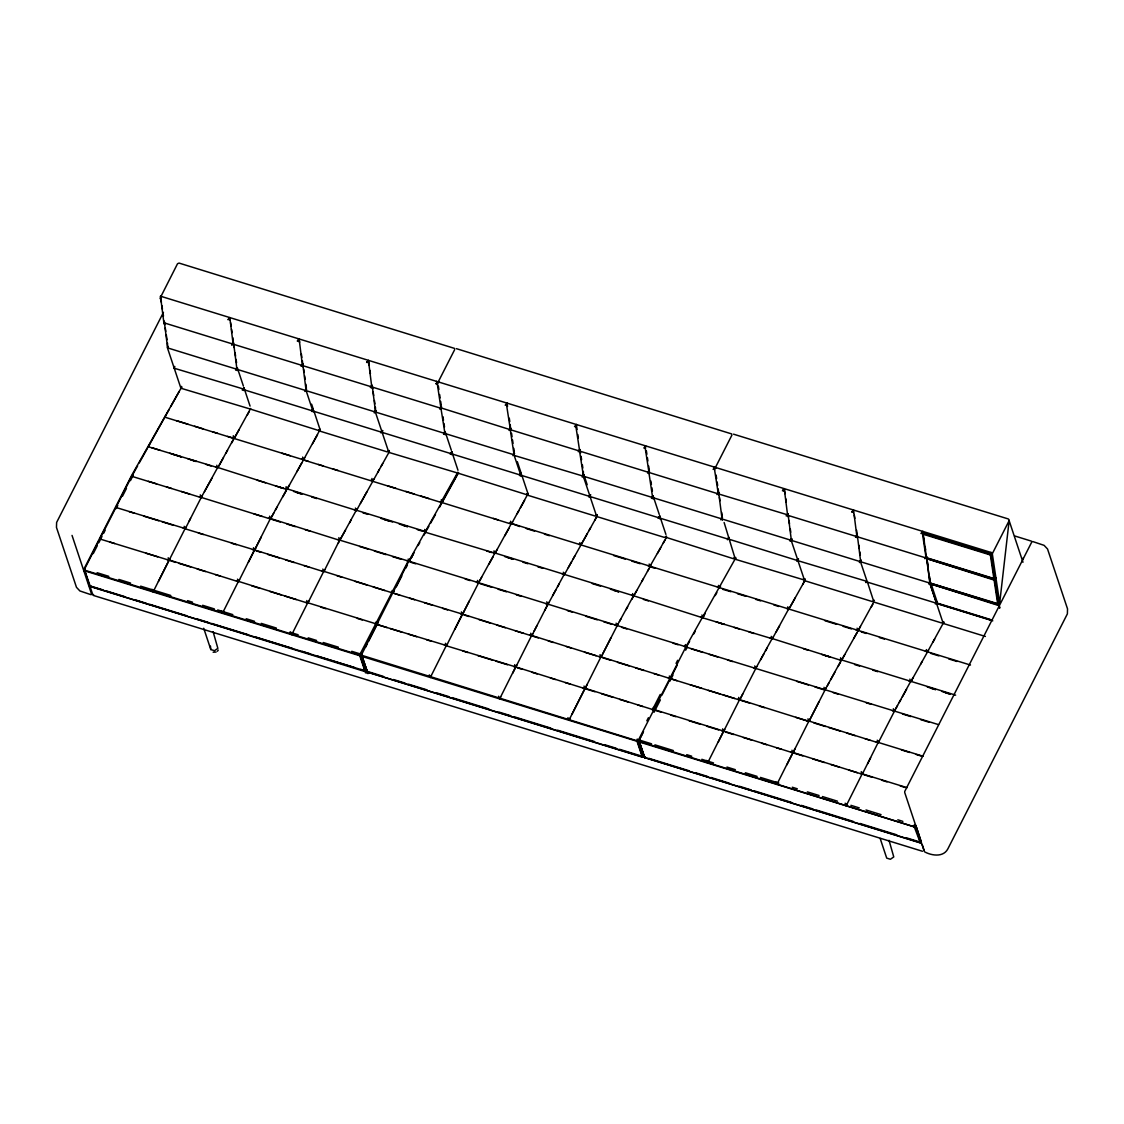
<?xml version="1.0" encoding="UTF-8"?>
<svg xmlns="http://www.w3.org/2000/svg" width="1124" height="1124" viewBox="0 0 1124 1124"><rect width="100%" height="100%" fill="white"/><g stroke="black" fill="none" stroke-linecap="round" stroke-linejoin="round"><path stroke-width="1.5" d="M437.292 383.144L437.489 384.352L437.728 381.724L437.854 382.638L454.7 349.578M441.058 408.279L441.254 409.473L441.479 406.86L439.498 407.829L371.777 386.937L368.419 360.34L366.607 362.476L367.478 361.605M506.601 404.528L506.798 405.736L507.022 403.123L507.528 406.466M510.366 429.663L510.563 430.857L510.282 424.886M575.909 425.912L576.106 427.12L576.331 424.507L577.09 429.523M579.675 451.047L579.872 452.241L580.096 449.628L578.101 450.612L510.394 429.705L506.573 405.019M645.218 447.31L645.415 448.504L645.64 445.891L643.827 448.012M645.176 447.802L649.166 473.64L649.405 471.012L647.41 471.996L579.689 451.103L575.881 426.418M249.64 408.855L180.908 388.23L167.645 348.496L167.518 343.087M457.552 473.007L388.82 452.382L382.216 432.628L382.582 430.562L380.586 431.925L312.865 411.019L306.093 390.52L302.37 360.734M312.908 410.724L313.175 411.946M457.974 470.253L451.89 451.946L449.895 453.309L382.174 432.417L375.571 412.663L375.444 407.239M441.029 408.771L445.146 434.735L445.244 431.981L443.263 432.965L375.542 412.058L372.184 385.476L370.189 386.445L302.468 365.553L299.11 338.956L299.616 342.314M451.525 453.492L451.792 454.714L451.89 451.946L450.204 454.222L451.005 453.337M666.448 536.078L664.453 537.427L596.732 516.534L590.128 496.78L590.507 494.715L588.512 496.077L520.791 475.185L514.174 455.431L510.338 430.155M665.9 534.406L659.802 516.113L657.807 517.462L590.1 496.569L583.482 476.815L583.356 471.406M652.791 497.679L653.058 498.901L653.17 496.134L651.175 497.117L583.454 476.225L579.633 451.539M659.437 517.644L659.704 518.866L659.802 516.113L658.116 518.375M722.1 519.063L722.367 520.286M804.082 579.942L735.349 559.302L724.123 522.519M866.745 581.347L798.012 560.721L791.394 540.967L791.774 538.902L789.793 539.885L722.072 518.993L718.194 488.94M874.36 600.23L872.365 601.593L804.658 580.701L798.04 560.932L798.419 558.881L796.424 560.23L728.577 539.084M930.939 583.342L937.023 601.649L935.674 602.984L867.321 582.106L860.703 562.351L861.082 560.286L859.087 561.269L791.366 540.377L788.008 513.78L788.514 517.138M985.383 636.451L943.261 623.469L943.668 621.614L941.673 622.977L873.952 602.085L867.363 581.811M943.134 623.202L936.657 603.714L937.023 601.649L935.337 603.925L936.151 603.04M362.111 656.557L366.803 670.677L365.188 671.632L89.541 586.04L84.131 568.73L131.663 475.396L181.554 387.288M84.131 568.73L84.792 570.233L359.54 655.011L365.005 671.421L366.803 670.677L367.492 672.18L642.422 757.169L644.038 756.227L645.527 757.323L644.909 757.941L638.868 740.238M367.253 673.009L367.955 673.613L367.646 671.478L383.382 676.409M305.756 390.59L304.941 391.475L306.641 389.213L304.646 390.197L236.925 369.29L233.567 342.694L231.572 343.677L163.865 322.785L160.493 296.188L992.169 552.811L999.686 603.068L998 605.33L930.012 583.735L936.615 603.49L992.773 620.827M243.416 386.122L237.333 367.829L235.338 368.798L167.617 347.906L164.259 321.309L164.764 324.667M302.328 365.398L302.876 364.078L300.881 365.061L233.16 344.169L229.802 317.572L227.989 319.708L228.86 318.837M787.025 514.666L718.306 493.872L714.485 469.186L714.948 467.275L715.075 468.188L716.185 467.654L715.075 468.188L713.712 466.896M929.506 583.061L928.691 583.946L930.391 581.684L928.396 582.654L860.675 561.761L857.317 535.164L855.336 536.148L787.615 515.256L784.243 488.659L785.002 493.689M923.366 534.785L922.86 531.427L929.984 583.145L926.626 556.549L924.631 557.532L856.909 536.64L853.552 510.043L851.739 512.179L852.624 511.308M308.454 461.36L164.835 417.173L166.085 414.967M303.452 459.941L442.055 502.723L458.564 472.614M519.681 526.538L511.406 523.461L970.49 665.057M1022.981 562.253L1009.141 520.665L999.686 603.068L997.705 604.052L994.108 580.068L995.934 577.933L993.939 578.916L990.356 554.947L992.169 552.811M904.651 792.322L924.35 851.514M133.039 474.117L131.789 476.323L201.154 497.595L217.691 467.443L286.915 489.516L303.705 459.519M643.982 756.522L642.731 757.014L367.984 672.236L367.098 671.084M916.566 827.657L921.273 841.764L920.219 842.593L914.009 826.112L915.821 825.367L915.484 827.208L83.794 570.571L84.876 568.603M651.555 743.821L639.823 740.196L639.458 741.545L638.839 741.025M644.867 757.042L645.19 757.773L644.333 756.635L644.235 757.393L919.657 842.719L920.963 842.171L916.046 826.084M174.136 367.998L174.67 366.41L174.262 368.251L242.995 388.89M180.781 387.963L181.315 386.375M250.146 409.01L318.57 430.478L319.918 429.143L313.835 410.836M382.048 432.15L382.582 430.562L380.896 432.838L381.71 431.953M388.693 452.115L389.227 450.527L387.232 451.89L319.511 430.998L319.918 429.143M458.072 473.162L526.482 494.63L527.844 493.31L521.747 475.002M520.665 474.918L521.199 473.33L517.321 461.683M589.974 496.302L590.507 494.715L588.807 496.991M596.619 516.281L597.139 514.694L595.144 516.042L527.437 495.15L527.844 493.31M665.984 537.328L733.761 558.825L735.756 557.462L735.222 559.049M797.885 560.469L798.419 558.881L796.733 561.143L797.534 560.258M804.531 580.434L805.065 578.846M236.447 369.206L235.633 370.091L237.333 367.829L237.22 370.583M163.711 322.63L164.259 321.309M167.476 347.752L168.024 346.431M236.785 369.136L237.333 367.829M371.637 386.782L372.184 385.476L372.676 388.82M375.388 411.904L375.936 410.597L373.955 411.581L306.234 390.674M510.24 429.551L510.788 428.244L508.807 429.228L441.001 407.9M444.697 433.288L445.244 431.981L451.342 450.288M579.548 450.935L580.096 449.628L580.602 452.972M583.314 476.07L583.862 474.749L581.867 475.733L514.174 455.431M648.857 472.319L649.405 471.012L647.579 473.148M720.779 519.794L722.465 517.518L720.484 518.501L652.763 497.609L653.17 496.134L659.254 514.441M718.166 493.703L718.7 492.396L716.719 493.38L648.998 472.487M787.46 515.101L788.008 513.78L786.196 515.916L787.081 515.045M791.226 540.222L791.774 538.902L790.088 541.178L790.903 540.293M856.769 536.485L857.317 535.164L855.505 537.3L856.376 536.429M860.534 561.607L861.082 560.286L859.396 562.562L860.197 561.677M454.574 348.412L179.081 263.086L177.522 263.733L160.634 297.101L160.493 296.188M84.778 569.025L85.368 569.123M338.24 543.356L339.743 539.885L323.81 571.709L254.446 549.917L238.485 581.754L169.134 559.977L153.103 591.955L152.091 589.341M158.456 581.431L185.123 528.547L115.997 507.472M200.255 494.855L201.154 497.595L185.193 528.94L184.181 526.313M394.187 591.112L393.105 593.093L323.754 571.315L307.793 603.138L238.443 581.361L222.412 613.339L221.4 610.725M248.404 562.295L270.434 518.501L339.757 540.363L356.308 510.212L424.422 531.231L425.532 532.284L423.888 535.235M368.56 641.27L377.102 624.523L376.189 623.876L307.751 602.745L291.706 634.723L290.695 632.11M638.53 740.126L636.971 740.758L361.31 655.18L408.883 560.946L458.199 472.895M376.09 621.909L377.102 624.523L378.184 622.556M377.102 624.523L446.34 645.513L430.323 677.491L429.312 674.878M547.838 604.347L531.722 635.861L462.357 614.083L446.411 645.907L445.399 643.293M454.798 629.44L478.543 582.963M572.004 714.246L585.014 688.675L515.663 666.897L499.632 698.889L498.62 696.262M512.656 673.318L531.652 635.467L601.031 657.245L617.146 625.731M655.418 708.106L654.337 710.073L584.972 688.281L568.941 720.273L567.929 717.646M584.016 686.062L585.014 688.675L600.961 656.852L670.34 678.629L671.435 676.662M914.234 826.828L639.261 741.334L638.587 739.817M643.926 756.691L642.24 756.958L636.76 740.561L638.572 739.817L686.118 646.497L735.433 558.445M894.395 711.281L878.266 742.795L808.915 721.018L792.954 752.841L723.603 731.064L707.558 763.041L706.546 760.428M718.292 741.981L739.578 699.634L808.957 721.411L818.848 702.008M755.778 668.513L739.662 700.027L670.354 678.643L669.328 676.016M923.071 756.241L878.209 742.402L862.263 774.225L792.898 752.448L776.867 784.426L775.855 781.812M807.959 718.798L808.957 721.411L825.086 689.897M907.068 787.671L862.206 773.832L846.175 805.81L845.164 803.196M234.185 437.91L217.677 468.02L216.777 465.28M250.652 408.462L234.199 438.444L233.3 435.705M356.21 510.366L286.999 488.828L270.462 518.979L201.322 497.426M319.961 429.846L303.508 459.828L302.609 457.089M373.013 480.903L356.294 510.788L355.395 508.048M389.466 451.441L372.817 481.213L371.918 478.473M457.875 473.274L457.932 472.403M631.8 599.387L633.444 596.451L632.348 595.383L494.911 552.98L478.374 583.145L476.45 582.316M511.406 523.461L494.897 553.57L493.998 550.816M441.226 499.857L442.125 502.611L511.364 524.107L527.873 493.998M544.634 610.501L564.122 574.533M580.925 545.07L564.206 574.954L563.307 572.214M597.392 515.607L580.729 545.379L579.829 542.639M702.753 617.835L633.529 595.748L616.992 625.913L615.053 625.099M632.615 593.598L633.514 596.338L650.234 566.454M654.983 568.294L650.037 566.763L650.417 565.513L666.701 536.991M735.096 558.811L735.152 557.954M858.16 630.606L841.44 660.49L772.16 638.53L755.609 668.682L753.684 667.867M788.683 608.955L772.146 639.106L771.247 636.367M805.318 579.759L788.669 609.531L787.769 606.791M955.625 695.152L841.469 659.914L824.918 690.08L822.993 689.251M873.573 602.45L857.977 630.929L857.078 628.176M910.665 681.453L894.226 711.464L892.301 710.635M927.469 651.99L910.749 681.889L909.85 679.135M943.724 622.317L927.272 652.313L926.373 649.574M130.426 480.651L132.871 475.831L131.845 476.211M451.89 451.946L451.483 453.801L519.204 474.693L521.199 473.33L519.499 475.607M659.802 516.113L659.395 517.953L727.116 538.846L729.111 537.497L727.425 539.759M937.023 601.649L936.559 602.9L990.258 619.464M360.762 654.182L359.863 654.561L408.237 560.974L407.605 560.609L408.827 561.241M920.907 842.382L919.994 842.761L921.259 841.764L919.966 842.564L920.696 842.396M163.458 312.346L56.621 522.435L56.467 527.409L76.474 587.318L79.902 590.957L90.819 594.638M83.794 570.571L84.37 569.447L90.454 586.854L91.058 586.236L102.79 589.847M85.143 567.929L98.322 542.035M131.859 476.154L99.881 538.986L169.303 560.286M93.264 553.584L97.212 545.828M98.8 542.723L101.961 536.513M103.549 533.408L105.122 530.303M116.194 508.582L117.767 505.477M122.516 496.162L126.464 488.406M188.987 521.48L190.518 518.487M255.26 548.821L261.344 536.893M365.469 647.382L367.014 644.319M396.294 586.84L401.858 575.909M405.834 568.112L407.422 564.993M463.172 612.987L469.256 601.045M533.998 631.379L537.047 625.422M585.787 687.186L587.304 684.193M602.548 654.266L610.908 637.856M715.075 468.188L731.921 435.114M646.82 720.821L648.408 717.716M652.356 709.947L660.252 694.421M676.072 663.385L677.646 660.28M661.952 695.096L677.196 665.183M654.056 712.265L660.378 699.859M669.862 681.228L673.023 675.018M685.668 650.178L687.382 646.82L686.469 647.129M741.18 697.035L742.697 694.056M786.828 764.882L792.195 754.345M793.713 751.352L795.244 748.359M867.602 763.744L870.65 757.759M1009.141 520.665L992.309 553.725L990.932 552.432M904.694 791.535L1031.874 541.81M409.15 561.396L410.105 561.382M131.845 476.014L132.913 475.733M132.674 474.735L137.606 465.898M139.25 462.947L147.483 448.223M169.106 409.529L148.368 446.635L149.562 444.542M170.792 406.523L179.194 391.447M204.442 491.708L211.846 478.445M219.321 465.069L223.437 457.707M225.91 453.295L227.554 450.345M231.67 442.982L233.314 440.032M235.028 436.969L239.145 429.607M247.378 414.882L249.022 411.932M272.106 516.042L273.75 513.092M275.394 510.141L277.038 507.191M282.798 496.878L286.1 490.991M287.8 487.928L289.458 484.992M296.862 471.729L301.794 462.891M312.57 443.629L317.502 434.791M340.586 538.902L345.532 530.05M349.634 522.688L351.292 519.738M360.411 503.426L366.986 491.638M377.748 472.375L379.406 469.439M381.05 466.488L382.694 463.538M441.662 501.107L457.735 472.361M413.182 554.385L410.71 558.811L414.082 552.783M418.128 545.547L419.772 542.597M427.246 529.235L428.89 526.285M430.534 523.334L435.466 514.497M439.442 507.416L441.24 504.184M480.018 580.195L481.662 577.244M489.081 563.981L493.197 556.619M495.726 552.095L497.37 549.144M504.774 535.881L508.891 528.519M517.195 513.682L518.838 510.732M520.482 507.781L524.599 500.419M552.615 595.692L555.916 589.791M557.56 586.84L559.204 583.904M568.322 567.578L571.61 561.691M573.254 558.74L574.912 555.804M582.373 542.428L587.318 533.591M588.962 530.64L590.606 527.704M594.722 520.328L596.366 517.391M619.45 621.488L621.108 618.551M626.04 609.7L627.684 606.763M635.158 593.388L636.802 590.437M641.748 581.6L643.392 578.663M647.508 571.287L649.152 568.351M657.442 553.5L660.743 547.613M663.202 543.187L664.86 540.251M687.972 644.305L689.602 641.411M693.719 634.006L695.363 631.098M703.638 616.247L705.31 613.311M715.159 595.622L716.831 592.685M760.555 659.844L763.842 653.957M765.486 651.007L767.144 648.056M776.263 631.744L779.55 625.857M790.312 606.595L795.258 597.757M802.662 584.494L804.306 581.544M827.39 685.654L829.034 682.704M830.678 679.753L834.795 672.391M838.097 666.504L840.555 662.078M843.098 657.554L844.742 654.604M853.79 638.404L857.092 632.503M858.792 629.454L860.436 626.504M871.142 607.353L872.786 604.403M895.87 708.513L897.514 705.563M899.172 702.612L900.816 699.676M902.46 696.725L906.576 689.363M911.578 680.413L913.222 677.463M920.626 664.2L922.27 661.263M933.046 642.001L934.69 639.05M185.502 527.788L186.275 526.959M169.499 559.218L170.272 558.389M153.412 590.803L154.185 589.988M254.811 549.172L255.584 548.343M238.808 580.602L239.567 579.787M222.721 612.187L223.479 611.372M324.119 570.556L324.892 569.727M308.102 601.986L308.875 601.171M292.029 633.585L292.788 632.756M462.723 613.325L463.495 612.51M446.72 644.769L447.493 643.94M430.632 676.353L431.405 675.524M532.031 634.709L532.804 633.894M516.028 666.153L516.801 665.324M499.941 697.737L500.714 696.908M601.34 656.093L602.113 655.278M585.337 687.537L586.096 686.708M569.25 719.121L570.009 718.292M739.971 698.875L740.744 698.046M723.954 730.305L724.727 729.49M707.881 761.903L708.64 761.074M809.28 720.259L810.039 719.43M793.263 751.689L794.036 750.874M777.176 783.288L777.949 782.459M878.575 741.643L879.347 740.828M862.572 773.087L863.344 772.258M846.484 804.672L847.257 803.843M180.88 388.44L181.371 387.021M234.579 437.208L235.394 436.351M218.056 466.783L218.871 465.926M201.533 496.358L202.348 495.501M303.887 458.592L304.702 457.735M287.365 488.167L288.18 487.31M270.842 517.743L271.643 516.885M373.196 479.976L374.011 479.119M356.673 509.551L357.474 508.694M340.151 539.127L340.951 538.27M442.505 501.36L443.306 500.503M511.813 522.744L512.614 521.887M495.277 552.32L496.091 551.462M478.754 581.895L479.569 581.038M581.108 544.128L581.923 543.285M564.585 573.704L565.4 572.847M548.062 603.279L548.877 602.436M650.417 565.513L651.232 564.669M633.894 595.088L634.709 594.245M617.371 624.663L618.172 623.82M789.048 608.295L789.863 607.438M772.525 637.87L773.326 637.013M756.002 667.445L756.803 666.588M858.357 629.679L859.158 628.822M841.834 659.254L842.635 658.397M825.297 688.829L826.112 687.972M927.665 651.063L928.466 650.206M911.128 680.638L911.943 679.781M894.606 710.213L895.421 709.356M217.592 467.598L148.312 446.748M494.813 553.134L425.532 532.284M772.062 638.685L702.767 617.835M243.093 389.185L242.278 390.07L243.978 387.794L250.062 406.101M312.402 410.569L311.587 411.454L313.273 409.178L311.615 404.19M375.065 411.974L374.25 412.873L375.936 410.597M583.862 474.749L582.162 477.026M653.17 496.134L651.47 498.41M444.373 433.372L443.558 434.257L445.244 431.981M367.984 672.236L367.576 671.716M89.765 586.321C91.536 587.838 88.698 583.637 90.721 586.686L365.806 671.014L360.776 669.44M920.247 842.101L921.273 841.764M408.883 560.946L411.862 556.619M298.169 340.221L297.298 341.092L299.11 338.956M301.935 365.342L301.063 366.213L302.876 364.078M371.243 386.726L370.358 387.597L372.184 385.476M436.786 382.989L435.901 383.86L437.728 381.724M440.552 408.11L439.667 408.981L441.479 406.86M507.022 403.123L505.21 405.244M510.788 428.244L508.975 430.366M576.331 424.507L574.519 426.628M580.096 449.628L578.284 451.764M714.948 467.275L713.122 469.411M718.7 492.396L716.887 494.532M783.316 489.923L782.43 490.795L784.243 488.659M921.919 532.692L921.048 533.563L922.86 531.427M925.684 557.813L924.813 558.684L926.626 556.549L926.218 558.024M637.336 740.126C637.519 744.664 643.111 732.722 643.476 731.387L638.263 741.657L637.224 739.03M217.382 651.246L218.267 650.108M359.54 655.011L361.352 654.28L361.591 654.997M313.273 409.178L311.278 410.541L243.571 389.635L243.978 387.794L243.866 390.548M512.867 455.642L514.553 453.365L512.558 454.349L444.851 433.457M116.966 505.575L115.814 507.163M100.963 537.005L99.825 538.593M362.097 654.14L361.015 656.107L360.003 653.494M639.331 739.69L638.263 741.657L638.825 740.533L644.712 757.731M426.783 530.078L425.589 532.172L424.689 529.432M410.26 559.654L409.066 561.761L408.167 559.007M720.554 586.054L719.36 588.147L718.447 585.407M704.031 615.629L702.837 617.722L701.924 614.983M687.495 645.204L686.314 647.298L685.387 644.558M915.737 826.477L920.5 842.438M642.717 757.028L637.533 741.334M160.746 296.68L161.73 296.567M360.059 655.081L361.043 654.674M637.28 740.618L638.263 740.224M914.529 826.168L915.498 825.761M180.978 387.358L181.962 386.979M687.326 646.918L686.3 647.101L938.54 724.629M216.089 652.046L213.124 652.215M366.073 671.632L365.469 672.84L366.508 672.784M199.229 496.78L199.96 496.738M183.212 528.21L183.957 528.168M268.538 518.164L269.268 518.122M167.209 559.654L167.954 559.611M252.521 549.594L254.614 550.24M337.832 539.548L338.577 539.506M236.518 581.038L237.262 580.996M321.829 570.978L322.574 570.95M407.141 560.932L408.729 561.452M305.826 602.422L306.557 602.38M391.138 592.376L391.869 592.334M375.121 623.806L375.866 623.764M460.447 613.76L462.526 614.407M545.758 603.7L547.655 604.038M444.43 645.19L445.174 645.148M529.741 635.144L530.486 635.102M513.738 666.574L515.832 667.22M599.05 656.528L599.794 656.486M684.361 646.483L686.047 646.834L410.007 561.536M583.047 687.958L583.778 687.916M668.359 677.913L669.103 677.87M652.356 709.342L653.086 709.3M737.681 699.297L738.426 699.269M721.678 730.74L723.758 731.387M806.99 720.695L807.72 720.653M790.973 752.125L791.717 752.082M876.299 742.079L877.029 742.037M860.281 773.509L861.026 773.467M232.303 437.489L233.033 437.503M301.611 458.873L302.342 458.887M215.78 467.064L216.511 467.078M370.92 480.257L371.651 480.271M285.089 488.448L285.819 488.462M440.229 501.641L440.959 501.669M354.397 509.832L355.128 509.846M509.523 523.039L510.254 523.053M423.692 531.216L424.422 531.231M578.832 544.423L579.562 544.438M493 552.601L493.731 552.615M733.916 557.729L735.813 558.684M648.141 565.808L648.871 565.822M562.309 573.985L563.04 573.999M803.239 579.127L805.107 579.548M717.449 587.192L718.18 587.206M631.618 595.369L632.348 595.383M786.772 608.576L787.503 608.59M700.926 616.767L701.657 616.781M856.081 629.96L856.811 629.988M770.249 638.151L770.98 638.165M925.375 651.358L926.106 651.372M839.544 659.535L840.274 659.549M908.852 680.919L909.583 680.933M365.75 671.506L365.188 671.632M734.506 558.572L734.562 558.642M438.964 382.118L437.854 382.638L436.477 381.345M644.797 757.478L643.912 756.677M639.823 740.21L639.57 740.856M1032.633 541.515L1044.098 545.351L1047.526 548.99L1067.533 608.899L1067.379 613.873L947.855 848.873C943.443 857.387 932.035 855.743 924.954 852.034M456.316 348.637L731.794 433.962M733.536 434.173L1008.284 518.951L1009.254 520.047M1014.607 535.937L1031.382 541.122M990.356 554.947L922.635 534.055L922.439 532.846L991.227 554.076L994.937 578.832L927.82 558.122M994.108 580.068L926.162 558.459L994.642 579.591L998.323 604.122M936.503 603.237L991.621 620.237M176.454 420.629L188.003 424.198M194.607 426.235L202.854 428.778M212.745 431.827L217.705 433.358M227.596 436.407L232.556 437.938M282.054 453.211L290.301 455.754M318.359 464.423L323.305 465.94M333.21 469.003L338.155 470.52M387.668 485.807L395.915 488.35M405.82 491.399L414.068 493.942M420.671 495.979L428.918 498.536M493.267 518.389L498.227 519.92M526.271 528.575L534.532 531.118M544.423 534.167L549.383 535.698M613.732 555.565L625.281 559.12M631.885 561.157L640.132 563.7M722.591 589.285L730.909 591.716M737.513 593.753L745.76 596.296M755.665 599.359L760.611 600.876M773.818 604.951L778.763 606.482M824.974 620.743L836.523 624.298M843.126 626.335L851.374 628.892M861.279 631.941L866.225 633.472M879.418 637.547L884.377 639.064M930.574 653.325L938.835 655.868M948.726 658.931L956.974 661.474M151.67 447.661L159.917 450.204M169.822 453.253L181.371 456.822M187.975 458.859L196.222 461.402M206.128 464.451L211.073 465.982M257.284 480.243L265.531 482.786M275.436 485.849L283.684 488.392L278.668 486.973M293.589 491.441L301.836 493.984M311.741 497.047L316.687 498.578M362.883 512.825L367.843 514.356M381.036 518.431L392.585 522M399.189 524.037L407.436 526.58M417.341 529.629L422.301 531.16M486.65 551.013L491.595 552.544M504.802 556.619L513.05 559.162L508.034 557.743M522.955 562.225L527.901 563.742M537.806 566.805L542.752 568.337M592.264 583.609L600.511 586.152M610.402 589.201L618.664 591.758M643.406 599.387L648.365 600.918M716.03 621.797L724.292 624.34M734.183 627.403L739.142 628.934M749.034 631.983L753.993 633.514M803.491 648.787L808.437 650.318M821.644 654.393L829.891 656.936L824.876 655.517M854.647 664.565L859.593 666.096M872.8 670.171L877.746 671.702M927.258 686.975L935.505 689.518M942.109 691.555L950.356 694.098M173.054 454.377L181.315 456.934M191.206 459.983L196.166 461.514M296.82 492.565L301.766 494.096M384.282 519.555L389.227 521.086M402.434 525.161L407.38 526.692M613.648 590.339L618.593 591.856M719.276 622.921L724.221 624.452M930.489 688.099L935.435 689.63M945.34 692.679L950.286 694.211M407.886 560.89L339.926 540.194M148.354 481.311L156.601 483.854M166.493 486.903L171.452 488.434M181.357 491.483L189.605 494.04M253.954 513.893L262.201 516.436M272.106 519.499L280.354 522.042M286.957 524.079L295.205 526.622M305.11 529.671L310.055 531.202M359.568 546.475L367.815 549.032M374.418 551.069L385.968 554.624M392.571 556.661L400.818 559.204M410.724 562.267L415.669 563.798M465.167 579.071L470.127 580.588M480.018 583.651L491.581 587.22M498.171 589.257L506.432 591.8M516.323 594.849L521.283 596.38M567.48 610.641L572.439 612.159M585.632 616.233L597.181 619.802M603.785 621.839L612.032 624.382M621.937 627.445L626.883 628.962M673.093 643.223L678.039 644.755M691.26 648.829L702.809 652.398M709.413 654.435L717.66 656.978M727.565 660.027L732.511 661.558M796.874 681.411L808.423 684.98M815.026 687.017L823.274 689.56M833.165 692.623L838.125 694.14M866.168 702.809L871.128 704.327M902.474 714.007L910.721 716.55M920.626 719.613L928.874 722.156M253.265 549.552L185.305 528.856M392.107 590.479L393.105 593.093L461.177 613.718M129.091 511.617L134.037 513.148M143.942 516.211L158.793 520.791M162.095 521.803L173.644 525.372M198.4 533.015L203.346 534.532M231.403 543.187L236.349 544.718M256.146 550.83L261.105 552.362M267.695 554.399L279.258 557.954M285.847 559.991L294.109 562.534M304 565.597L308.959 567.128M337.003 575.783L341.963 577.3M355.156 581.375L366.705 584.944M373.308 586.981L384.858 590.55M394.763 593.598L399.708 595.13M409.614 598.179L414.559 599.71M424.465 602.759L432.712 605.316M442.617 608.365L447.563 609.896M464.072 614.983L469.017 616.514M478.922 619.563L490.471 623.132M497.075 625.169L505.322 627.712M515.228 630.775L523.475 633.318M533.366 636.367L538.326 637.898M548.217 640.947L553.177 642.478M566.37 646.553L571.329 648.084M584.522 652.159L596.071 655.713M602.675 657.751L610.922 660.308M617.526 662.345L629.075 665.9M635.678 667.937L643.926 670.48M653.831 673.543L658.776 675.074M671.997 679.149L676.957 680.68M690.15 684.755L701.699 688.309M708.303 690.347L719.852 693.915M723.154 694.927L734.703 698.496M741.306 700.533L749.553 703.076M759.459 706.139L764.404 707.656M795.764 717.337L807.313 720.906M813.916 722.943L825.466 726.497M828.767 727.523L840.316 731.078M846.92 733.115L855.167 735.672M865.073 738.721L870.018 740.252M901.364 749.919L909.625 752.476M916.215 754.513L921.174 756.031M514.483 666.532L446.523 645.836M654.294 709.68L722.409 730.698M109.787 542.035L114.732 543.566M146.078 553.233L157.641 556.802M170.834 560.876L175.78 562.407M179.081 563.419L190.644 566.988M197.234 569.025L205.495 571.568M215.387 574.631L220.346 576.148M251.692 585.829L259.939 588.372M269.844 591.435L281.393 594.989M284.695 596.015L296.244 599.57M321 607.213L325.946 608.744M357.306 618.411L362.251 619.942M378.76 625.028L387.007 627.585M390.309 628.597L401.858 632.166M408.462 634.203L416.709 636.746M426.6 639.795L431.56 641.326M462.905 651.007L467.865 652.524M477.756 655.587L492.607 660.167M495.909 661.179L507.458 664.748M517.363 667.811L522.309 669.328M532.214 672.391L537.16 673.908M550.367 677.983L555.312 679.514M565.217 682.577L570.163 684.094M586.672 689.195L594.919 691.738M601.523 693.775L613.072 697.344M619.675 699.381L627.923 701.924M637.828 704.973L642.773 706.504M655.995 710.579L660.94 712.11M670.845 715.159L675.791 716.691M688.998 720.765L700.547 724.334M707.151 726.371L718.7 729.926M725.303 731.963L733.551 734.52M743.456 737.569L751.703 740.112M761.608 743.175L766.554 744.692M776.459 747.755L781.405 749.272M794.612 753.347L802.859 755.904M812.75 758.953L824.314 762.522M830.903 764.559L839.164 767.102M849.056 770.151L857.317 772.708M863.906 774.745L872.168 777.288M882.059 780.337L887.019 781.868M900.212 785.943L905.157 787.474M97.085 572.72L108.817 576.359M118.863 579.45L130.595 583.075M140.641 586.166L170.806 595.481M187.553 600.638L192.583 602.211M202.629 605.288L214.361 608.927M217.705 609.953L232.794 614.617M246.184 618.734L254.572 621.333M261.26 623.384L276.349 628.049M289.739 632.18L298.127 634.765M308.173 637.856L316.561 640.455M323.248 642.521L338.338 647.171M351.728 651.302L360.116 653.901M654.899 744.847L673.332 750.537M686.736 754.668L691.752 756.227M701.812 759.318L713.529 762.943M726.933 767.074L735.321 769.659M745.367 772.764L757.098 776.389M760.442 777.415L778.876 783.105M792.279 787.236L797.295 788.795M807.355 791.886L819.073 795.511M822.431 796.551L837.506 801.201M850.91 805.332L859.284 807.917M865.986 809.982L881.061 814.633M897.823 819.803L902.839 821.363M106.134 590.873L124.567 596.577M134.613 599.654L146.345 603.293M149.689 604.305L186.556 615.699M196.602 618.776L208.333 622.415M211.677 623.441L248.544 634.821M255.232 636.872L292.1 648.267M302.145 651.344L310.519 653.957M317.221 655.995L354.074 667.389M393.414 679.528L405.16 683.139M408.49 684.179L426.937 689.855M436.969 692.974L448.701 696.585M452.045 697.625L488.926 708.977M498.958 712.096L510.703 715.707M514.033 716.747L550.901 728.113M557.588 730.193L594.47 741.545M604.501 744.664L616.233 748.275M619.577 749.315L643.04 756.536M648.871 758.335L689.082 770.769M695.784 772.806L707.502 776.445M710.86 777.471L729.279 783.175M739.339 786.252L751.057 789.891M754.415 790.903L791.268 802.297M801.328 805.374L813.045 809.013M816.403 810.039L853.242 821.419M859.958 823.471L896.811 834.851M906.857 837.97L918.575 841.581M646.876 758.307L918.266 842.045M93.292 595.411L922.481 851.275M203.725 628.26L210.806 649.56L214.515 650.698L217.859 648.351L213.124 631.758M89.541 586.04L91.058 586.236L90.594 586.784M685.415 646.595L684.811 646.216L685.949 647.003M367.674 672.391L361.268 655.376M942.896 622.064L943.739 622.851M596.338 515.129L597.181 515.382M527.044 493.745L527.887 494.532M388.426 450.963L389.255 451.23M319.118 429.579L319.975 430.38M643.378 757.14L638.053 741.208M366.002 671.435L360.818 655.671M841.637 660.181L840.541 657.751M862.375 774.155L861.251 771.612M793.066 752.771L791.942 750.228M739.775 699.943L738.651 697.4M601.143 657.175L600.019 654.632M531.835 635.791L530.711 633.248M323.923 571.624L322.799 569.081M270.617 518.81L269.563 516.239M307.906 603.068L306.782 600.525M238.611 581.684L237.487 579.141M638.474 740.28L638.825 741.095M361.226 654.73L361.591 655.545M914.472 824.58L915.484 827.208M877.254 740.182L878.266 742.795M722.634 728.844L723.645 731.457M653.311 707.446L654.323 710.073M514.708 664.677L515.719 667.291M461.402 611.863L462.414 614.477M253.49 547.697L254.502 550.324M168.179 557.757L169.19 560.37M893.327 708.724L894.198 710.972M824.018 687.326L824.904 689.588M754.71 665.942L755.595 668.204M649.138 564.023L650.037 566.763M616.092 623.174L616.964 625.422M546.784 601.79L547.683 604.529M510.521 521.255L511.42 523.995M477.475 580.406L478.346 582.654M338.858 537.623L339.757 540.363M286.086 486.664L286.901 488.982M583.482 476.815L583.749 477.517L583.497 476.295M590.128 496.78L590.395 497.482L590.128 496.26M72.034 535.403L91.732 594.596M999.91 607.733L998.814 604.445L929.843 582.991L998.702 603.953L994.993 579.197L926.078 557.869L922.411 533.338L990.89 554.469L994.557 579M999.573 608.126L998.491 604.867L930.012 583.735L936.615 603.49M922.2 844.616L924.097 850.32M889.028 840.316L893.763 856.924L890.419 859.256L886.71 858.118L880.162 838.448M584.41 476.421L587.178 484.739M638.502 740.941L644.235 757.407L638.811 740.533L639.486 742.037L639.261 741.334M362.012 655.784L367.478 672.18M360.298 655.798L365.511 671.478M90.06 586.573L92.435 593.697M84.792 570.233L85.031 570.95M84.328 570.36L84.089 569.643M853.102 511.954L853.327 512.67M856.867 537.075L857.092 537.792M783.793 490.57L784.018 491.286M787.559 515.691L787.784 516.408M714.485 469.186L714.709 469.888M718.25 494.307L718.475 495.024M367.955 362.251L368.18 362.968M371.721 387.387L371.946 388.089M298.647 340.867L298.886 341.584M302.412 365.988L302.637 366.705M229.352 319.483L229.577 320.2M233.104 344.604L233.342 345.321M160.044 298.099L160.268 298.815M163.809 323.22L164.034 323.937M923.858 538.129L924.364 541.473M925.122 546.503L925.614 549.847M927.37 561.578L927.876 564.922M929.632 576.654L930.138 579.998M854.31 515.073L854.816 518.417M856.558 530.149L857.064 533.493M858.82 545.224L859.326 548.568M859.832 551.912L860.324 555.27M785.76 498.705L786.252 502.063M789.02 520.482L789.512 523.826M790.27 528.856L790.776 532.214M716.114 475.101L716.634 478.557M717.154 482.013L717.674 485.484M719.458 497.426L719.964 500.77M721.72 512.502L722.212 515.846M646.384 450.907L646.89 454.265M647.396 457.608L647.902 460.966M648.646 465.982L649.152 469.34M650.908 481.058L651.414 484.416M651.906 487.76L652.412 491.118M648.941 472.923L652.623 497.454M577.834 434.552L578.34 437.896M581.094 456.33L581.6 459.674M582.358 464.704L582.85 468.048M509.284 418.184L509.79 421.542M511.546 433.26L512.038 436.618M512.544 439.962L513.05 443.32M513.794 448.336L514.3 451.693M438.374 386.038L438.894 389.564M439.639 394.552L440.144 397.952M440.664 401.352L441.226 405.132M442.954 416.667L443.488 420.25M443.966 423.467L444.5 426.951M437.264 383.635L440.945 408.167M368.672 362.026L369.164 365.37M369.922 370.4L370.428 373.744M373.182 392.164L373.688 395.522M374.433 400.537L374.938 403.895M301.373 354.032L301.864 357.39M303.62 369.108L304.126 372.466M304.632 375.809L305.124 379.153M305.883 384.183L306.388 387.527M230.56 322.602L231.052 325.946M231.558 329.304L232.064 332.648M232.808 337.678L233.314 341.022M233.82 344.38L234.326 347.723M235.071 352.753L235.576 356.097M236.082 359.455L236.574 362.799M160.901 298.829L161.406 302.286M161.926 305.742L162.446 309.212M162.966 312.669L163.486 316.125M165.27 328.011L165.762 331.369M166.268 334.713L167.026 339.743M210.441 646.061L210.806 649.56M520.833 474.876L521.086 476.098L520.833 474.876M1023.276 558.473C1022.854 560.314 1023.557 556.591 1023.276 558.473M93.25 594.512L93.587 595.256L93.25 594.512M362.012 654.561L362.349 655.306L362.012 654.561M914.571 824.974C913.503 826.351 916.313 825.199 914.571 824.974M923.099 850.657L923.099 850.657M866.843 581.642L866.028 582.541L866.843 581.642M232.626 343.958L231.755 344.829L232.626 343.958"/></g></svg>
